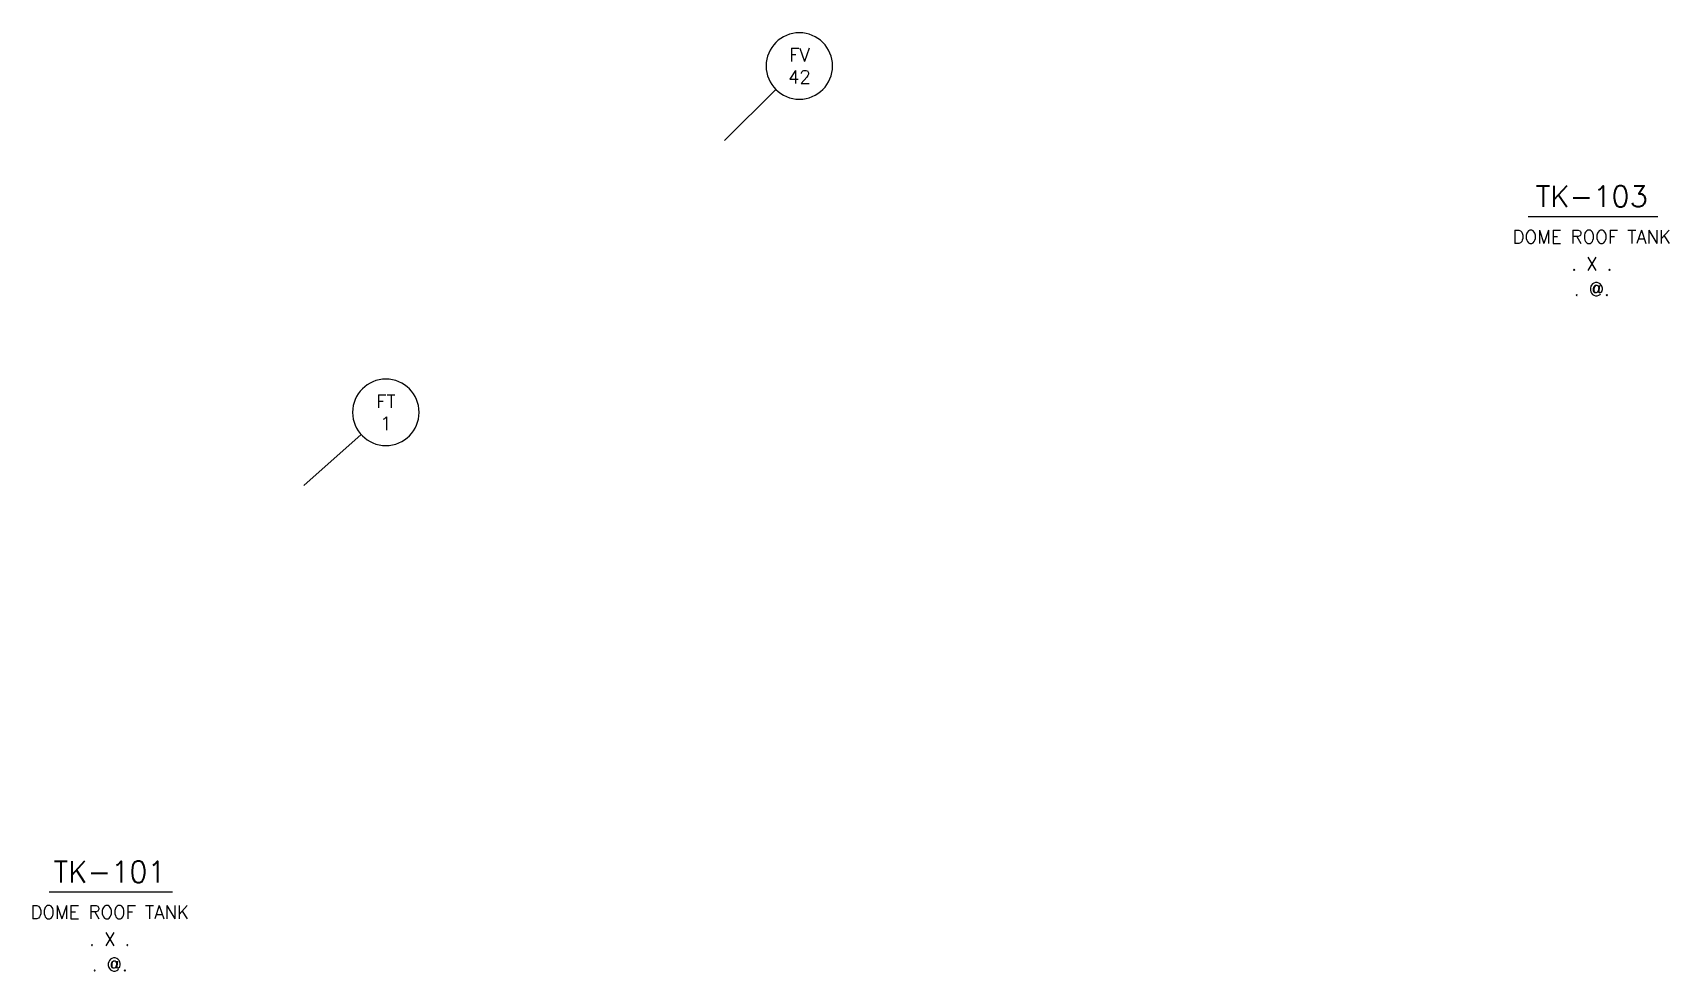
# Model space of a CAD drawing. Header units: inches. Extents: x 2.4 to 14.7, y 4.2 to 11.3.
import ezdxf
from ezdxf.enums import TextEntityAlignment as Align

# ---------------------------------------------------------------- set-up
doc = ezdxf.new("R2010")
doc.units = ezdxf.units.IN
doc.header["$MEASUREMENT"] = 0
doc.layers.add('Instrument', color=2, linetype='Continuous')
doc.layers.add('Text', color=7, linetype='Continuous')
doc.styles.get("Standard").update_dxf_attribs({"font": 'romans.shx', "height": 0.1})
doc.dimstyles.get("Standard").update_dxf_attribs({"dimtxt": 0.18, "dimasz": 0.18, "dimexe": 0.18, "dimexo": 0.0625, "dimgap": 0.09, "dimtad": 0, "dimtih": 1, "dimtoh": 1, "dimdec": 4, "dimzin": 0, "dimdsep": 46, "dimtxsty": 'Standard', "dimcen": 0.09, "dimadec": 0, "dimazin": 0, "dimtfac": 1, "dimtdec": 4, "dimtofl": 0, "dimtmove": 0, "dimatfit": 3, "dimfxl": 1, "dimtolj": 1, "dimtzin": 0, "dimarcsym": 0})

# ---------------------------------------------------------------- blocks, each defined once
blk = doc.blocks.new('*U11')
at = {"color": 0, "linetype": 'ByBlock', "lineweight": -3}
blk.add_line((-0.455, -0.152), (0.471, -0.152), dxfattribs=at)
at = {"color": 0, "linetype": 'ByBlock', "lineweight": -2}
for tag, height, p in [('#(TargetObject.Tag)', 0.16, (0, 0)), ('#(TargetObject.Description)', 0.1, (0, -0.304)), ('#(TargetObject.Width) X #(TargetObject.Height)', 0.1, (0, -0.508)), ('#(Tanks.DesignPressure) @#(Tanks.DesignTemperature)', 0.1, (0, -0.698))]:
    blk.add_attdef(tag, text='', height=height, dxfattribs=at).set_placement(p, align=Align.MIDDLE)
blk = doc.blocks.new('*U61')
at = {"color": 0, "linetype": 'ByBlock', "lineweight": -2}
for start, end in [(0, 180), (180, 0)]:
    blk.add_arc((0, 0), 0.25, start, end, dxfattribs=at)
blk.add_wipeout([(-0.092, 0.149), (0.096, 0.151), (0.096, 0.024), (-0.092, 0.024)], dxfattribs=at)
blk.add_wipeout([(-0.106, -0.024), (0.11, -0.024), (0.11, -0.155), (-0.106, -0.155)], dxfattribs=at)
for tag, p in [('#(TargetObject.Type)', (0, 0.083)), ('#(TargetObject.LoopNumber)', (0, -0.083))]:
    blk.add_attdef(tag, text='', height=0.1, dxfattribs=at).set_placement(p, align=Align.MIDDLE_CENTER)
blk = doc.blocks.new('*U62')
at = {"color": 0, "linetype": 'ByBlock', "lineweight": -3}
blk.add_line((-0.479, -0.152), (0.496, -0.152), dxfattribs=at)
at = {"color": 0, "linetype": 'ByBlock', "lineweight": -2}
for tag, height, p in [('#(TargetObject.Tag)', 0.16, (0, 0)), ('#(TargetObject.Description)', 0.1, (0, -0.304)), ('#(TargetObject.Width) X #(TargetObject.Height)', 0.1, (0, -0.508)), ('#(Tanks.DesignPressure) @#(Tanks.DesignTemperature)', 0.1, (0, -0.698))]:
    blk.add_attdef(tag, text='', height=height, dxfattribs=at).set_placement(p, align=Align.MIDDLE)
blk = doc.blocks.new('*U78')
at = {"color": 0, "linetype": 'ByBlock', "lineweight": -2}
for start, end in [(0, 180), (180, 0)]:
    blk.add_arc((0, 0), 0.25, start, end, dxfattribs=at)
blk.add_wipeout([(-0.087, 0.149), (0.091, 0.151), (0.091, 0.024), (-0.087, 0.024)], dxfattribs=at)
blk.add_wipeout([(-0.032, -0.024), (0.036, -0.024), (0.036, -0.155), (-0.032, -0.155)], dxfattribs=at)
for tag, p in [('#(TargetObject.Type)', (0, 0.083)), ('#(TargetObject.LoopNumber)', (0, -0.083))]:
    blk.add_attdef(tag, text='', height=0.1, dxfattribs=at).set_placement(p, align=Align.MIDDLE_CENTER)

msp = doc.modelspace()

# ---------------------------------------------------------------- block references
at = {"layer": 'Instrument', "linetype": 'ByBlock'}
for name, p, values in [('*U61', (8.125, 11), {'#(TargetObject.Type)': 'FV', '#(TargetObject.LoopNumber)': '42'}), ('*U78', (5.015, 8.394), {'#(TargetObject.Type)': 'FT', '#(TargetObject.LoopNumber)': '1'})]:
    msp.add_blockref(name, p, dxfattribs=at).add_auto_attribs(values)
at = {"layer": 'Text'}
for name, p, values in [('*U62', (14.085, 10.019), {'#(TargetObject.Tag)': 'TK-103', '#(TargetObject.Description)': 'DOME ROOF TANK', '#(TargetObject.Width) X #(TargetObject.Height)': '. X .', '#(Tanks.DesignPressure) @#(Tanks.DesignTemperature)': '. @.'}), ('*U11', (2.938, 4.938), {'#(TargetObject.Tag)': 'TK-101', '#(TargetObject.Description)': 'DOME ROOF TANK', '#(TargetObject.Width) X #(TargetObject.Height)': '. X .', '#(Tanks.DesignPressure) @#(Tanks.DesignTemperature)': '. @.'})]:
    msp.add_blockref(name, p, dxfattribs=at).add_auto_attribs(values)

# ---------------------------------------------------------------- next in the draw order: leaders
at = {"layer": 'Instrument', "linetype": 'ByBlock', "has_arrowhead": 0}
for points in [[(7.562, 10.438), (7.948, 10.823)], [(4.398, 7.844), (4.828, 8.228)]]:
    msp.add_leader(points, dimstyle='Standard', dxfattribs=at)

doc.saveas('drawing.dxf')
